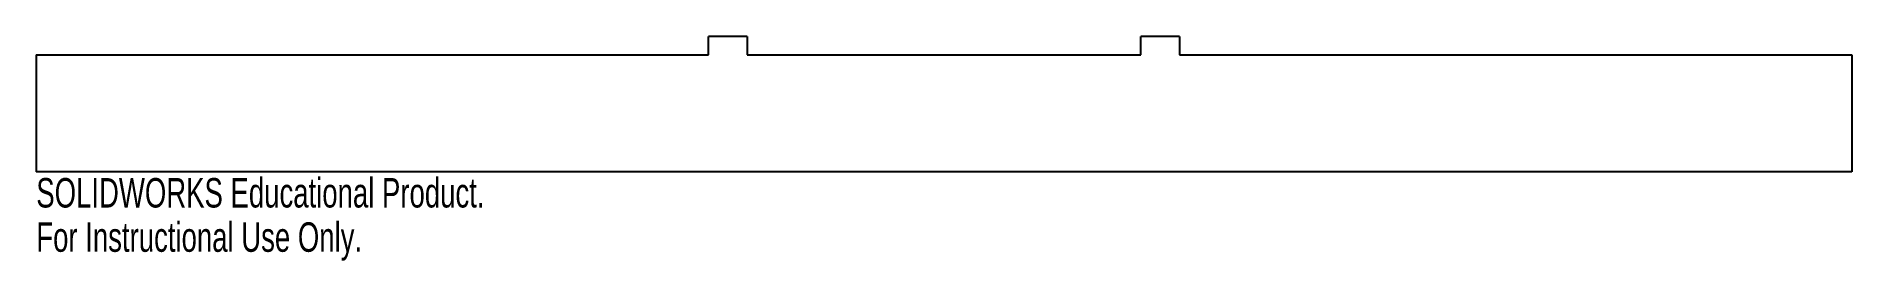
# Model space of a CAD drawing. Header units: inches. Extents: x -5.9 to 5.9, y -0.6 to 0.9.
import ezdxf

# ---------------------------------------------------------------- set-up
doc = ezdxf.new("R2010")
doc.units = ezdxf.units.IN
doc.header["$MEASUREMENT"] = 0
doc.styles.add('SLDTEXTSTYLE0', font='TXT', dxfattribs={"width": 0.7})

msp = doc.modelspace()

# ---------------------------------------------------------------- linework, layer by layer
at = {"color": 7, "linetype": 'Continuous', "lineweight": 25}
for p, q in [((-1.525, 0.755), (-1.525, 0.875)), ((-1.275, 0.875), (-1.525, 0.875)), ((-1.275, 0.875), (-1.275, 0.755)), ((1.275, 0.755), (1.275, 0.875)), ((1.525, 0.875), (1.275, 0.875)), ((1.525, 0.875), (1.525, 0.755)), ((-5.875, 0.755), (-1.525, 0.755)), ((-5.875, 0.755), (-5.875, 0)), ((-1.275, 0.755), (1.275, 0.755)), ((1.525, 0.755), (5.875, 0.755)), ((5.875, 0.755), (5.875, 0)), ((5.875, 0), (-5.875, 0))]:
    msp.add_line(p, q, dxfattribs=at)

# ---------------------------------------------------------------- texts
at = {"color": 7, "linetype": 'Continuous', "char_height": 0.1903, "attachment_point": 1, "style": 'SLDTEXTSTYLE0'}
for s, insert in [('SOLIDWORKS Educational Product.', (-5.875, -0.04)), ('For Instructional Use Only.', (-5.875, -0.326))]:
    msp.add_mtext(s, dxfattribs=dict(at, insert=insert))

doc.saveas('drawing.dxf')
